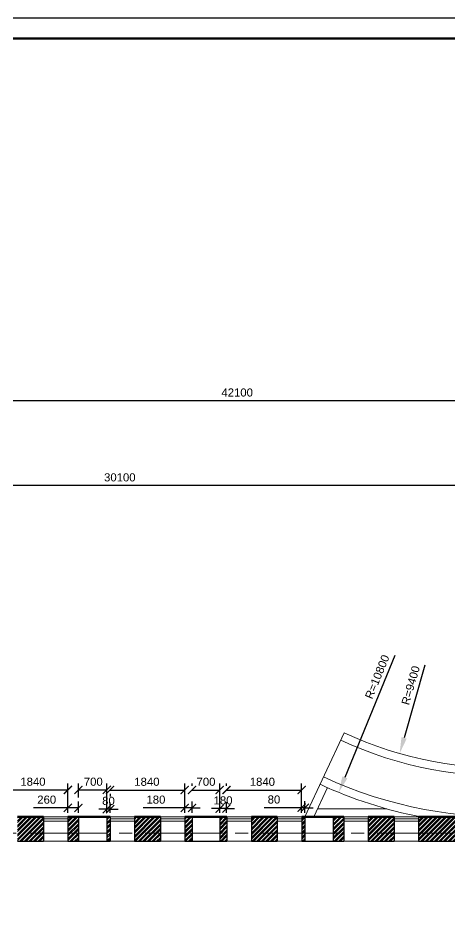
# Model space of a CAD drawing. Header units: millimetres. Extents: x -273 to 3634, y 3015 to 4572.
# Drawn here: x 2249.1 to 2355.4, y 3978 to 4203.3 of the extents above; entities that cross this region are included whole.
import ezdxf

# ---------------------------------------------------------------- set-up
doc = ezdxf.new("R2010")
doc.units = ezdxf.units.MM
doc.linetypes.add('CENTER2', pattern=[28.575, 19.05, -3.175, 3.175, -3.175])
doc.layers.add('@', color=250, linetype='Continuous', lineweight=60)
doc.styles.get("Standard").update_dxf_attribs({"font": 'arial.ttf', "height": 2})
doc.dimstyles.new('ISO-25', dxfattribs={"dimtxt": 2, "dimasz": 2, "dimexe": 1.6, "dimexo": 1, "dimgap": 1, "dimtad": 1, "dimdsep": 46, "dimtxsty": 'Standard', "dimblk": 'ARCHTICK', "dimcen": 2, "dimadec": 0, "dimazin": 0, "dimtfac": 1, "dimtmove": 0, "dimatfit": 3, "dimfxl": 1, "dimarcsym": 0})
pattern_1 = [(45, (886.1024, 3331.3388), (-0.561266, 0.561266), []), (45, (886.1024, 3331.7357), (-0.561266, 0.561266), [])]

# ---------------------------------------------------------------- blocks, each defined once
blk = doc.blocks.new('*D324')
at = {"layer": '@', "color": 0, "lineweight": -2, "transparency": 16777216}
for start, end in [(58.4925, 71.985), (0, 45), (333.015, 346.5075)]:
    blk.add_arc((2547.35, 3942.31), 8.51, start, end, dxfattribs=at)
at = {"layer": '@', "color": 0, "lineweight": 15, "transparency": 16777216}
for points in [[(2552, 3949.83), (2551.59, 3949.31), (2553.37, 3948.33)], [(2555.3, 3940.37), (2555.96, 3940.29), (2555.86, 3942.31)]]:
    blk.add_solid(points, dxfattribs=at)
at = {"layer": 'Defpoints', "color": 0, "lineweight": 15, "transparency": 16777216}
for p in [(2663.21, 4058.17), (2554.72, 3946.57), (2076.36, 3942.31), (2547.35, 3942.31), (2660.51, 3942.31)]:
    blk.add_point(p, dxfattribs=at)
at = {"layer": '@', "color": 0, "lineweight": 15, "transparency": 16777216, "insert": (2557.17, 3946.1), "char_height": 2, "attachment_point": 5, "rotation": 291.0988}
blk.add_mtext('45°', dxfattribs=at)
blk = doc.blocks.new('*D394')
at = {"layer": '@', "color": 0, "lineweight": -2, "transparency": 16777216}
blk.add_line((2349.34, 4043.74), (2344.19, 4025.81), dxfattribs=at)
at = {"layer": '@', "color": 0, "lineweight": 15, "transparency": 16777216}
blk.add_solid([(2343.55, 4025.99), (2344.83, 4025.63), (2343.09, 4021.97)], dxfattribs=at)
at = {"layer": 'Defpoints', "color": 0, "lineweight": 15, "transparency": 16777216}
for p in [(2369.03, 4112.31), (2343.09, 4021.97)]:
    blk.add_point(p, dxfattribs=at)
at = {"layer": '@', "color": 0, "lineweight": 15, "transparency": 16777216, "insert": (2345.81, 4038.77), "char_height": 2, "attachment_point": 5, "rotation": 73.9796}
blk.add_mtext('R=9400', dxfattribs=at)
blk = doc.blocks.new('*D395')
at = {"layer": '@', "color": 0, "lineweight": -2, "transparency": 16777216}
blk.add_line((2341.92, 4046.16), (2329.6, 4016.08), dxfattribs=at)
at = {"layer": '@', "color": 0, "lineweight": 15, "transparency": 16777216}
blk.add_solid([(2328.98, 4016.33), (2330.21, 4015.83), (2328.08, 4012.38)], dxfattribs=at)
at = {"layer": 'Defpoints', "color": 0, "lineweight": 15, "transparency": 16777216}
for p in [(2369.03, 4112.31), (2328.08, 4012.38)]:
    blk.add_point(p, dxfattribs=at)
at = {"layer": '@', "color": 0, "lineweight": 15, "transparency": 16777216, "insert": (2337.57, 4040.88), "char_height": 2, "attachment_point": 5, "rotation": 67.718}
blk.add_mtext('R=10800', dxfattribs=at)
blk = doc.blocks.new('_ArchTick')
at = {"color": 0, "linetype": 'ByBlock', "lineweight": 15, "const_width": 0.15}
blk.add_lwpolyline([(-0.5, -0.5), (0.5, 0.5)], dxfattribs=at)
blk = doc.blocks.new('*D396')
at = {"layer": '@', "color": 0, "lineweight": -2, "transparency": 16777216}
for p, q in [((2242.95, 4007.31), (2242.95, 4014.58)), ((2242.95, 4012.98), (2261.35, 4012.98)), ((2261.35, 4007.31), (2261.35, 4014.58))]:
    blk.add_line(p, q, dxfattribs=at)
at = {"layer": 'Defpoints', "color": 0, "lineweight": 15, "transparency": 16777216}
for p in [(2261.35, 4012.98), (2242.95, 4006.31), (2261.35, 4006.31)]:
    blk.add_point(p, dxfattribs=at)
at = {"layer": '@', "color": 0, "lineweight": -2, "transparency": 16777216, "xscale": 2, "yscale": 2, "zscale": 2, "rotation": 180}
blk.add_blockref('_ArchTick', (2242.95, 4012.98), dxfattribs=at)
at = {"layer": '@', "color": 0, "lineweight": -2, "transparency": 16777216, "xscale": 2, "yscale": 2, "zscale": 2}
blk.add_blockref('_ArchTick', (2261.35, 4012.98), dxfattribs=at)
at = {"layer": '@', "color": 0, "lineweight": 15, "transparency": 16777216, "insert": (2252.74, 4015), "char_height": 2, "attachment_point": 5}
blk.add_mtext('1840', dxfattribs=at)
blk = doc.blocks.new('*D397')
at = {"layer": '@', "color": 0, "lineweight": -2, "transparency": 16777216}
for p, q in [((2261.35, 4008.55), (2252.91, 4008.55)), ((2261.35, 4008.31), (2261.35, 4010.15)), ((2263.95, 4008.55), (2261.35, 4008.55)), ((2263.95, 4007.31), (2263.95, 4010.15))]:
    blk.add_line(p, q, dxfattribs=at)
at = {"layer": 'Defpoints', "color": 0, "lineweight": 15, "transparency": 16777216}
for p in [(2261.35, 4008.55), (2261.35, 4007.31), (2263.95, 4006.31)]:
    blk.add_point(p, dxfattribs=at)
at = {"layer": '@', "color": 0, "lineweight": -2, "transparency": 16777216, "xscale": 2, "yscale": 2, "zscale": 2, "rotation": 180}
blk.add_blockref('_ArchTick', (2261.35, 4008.55), dxfattribs=at)
at = {"layer": '@', "color": 0, "lineweight": -2, "transparency": 16777216, "xscale": 2, "yscale": 2, "zscale": 2}
blk.add_blockref('_ArchTick', (2263.95, 4008.55), dxfattribs=at)
at = {"layer": '@', "color": 0, "lineweight": 15, "transparency": 16777216, "insert": (2256.13, 4010.57), "char_height": 2, "attachment_point": 5}
blk.add_mtext('260', dxfattribs=at)
blk = doc.blocks.new('*D398')
at = {"layer": '@', "color": 0, "lineweight": -2, "transparency": 16777216}
for p, q in [((2263.95, 4011.15), (2263.95, 4014.58)), ((2263.95, 4012.98), (2270.95, 4012.98)), ((2270.95, 4007.31), (2270.95, 4014.58))]:
    blk.add_line(p, q, dxfattribs=at)
at = {"layer": 'Defpoints', "color": 0, "lineweight": 15, "transparency": 16777216}
for p in [(2270.95, 4012.98), (2263.95, 4010.15), (2270.95, 4006.31)]:
    blk.add_point(p, dxfattribs=at)
at = {"layer": '@', "color": 0, "lineweight": -2, "transparency": 16777216, "xscale": 2, "yscale": 2, "zscale": 2, "rotation": 180}
blk.add_blockref('_ArchTick', (2263.95, 4012.98), dxfattribs=at)
at = {"layer": '@', "color": 0, "lineweight": -2, "transparency": 16777216, "xscale": 2, "yscale": 2, "zscale": 2}
blk.add_blockref('_ArchTick', (2270.95, 4012.98), dxfattribs=at)
at = {"layer": '@', "color": 0, "lineweight": 15, "transparency": 16777216, "insert": (2267.6, 4015), "char_height": 2, "attachment_point": 5}
blk.add_mtext('700', dxfattribs=at)
blk = doc.blocks.new('*D399')
at = {"layer": '@', "color": 0, "lineweight": -2, "transparency": 16777216}
for p, q in [((2270.95, 4008.25), (2268.95, 4008.25)), ((2270.95, 4007.31), (2270.95, 4009.85)), ((2271.75, 4008.25), (2270.95, 4008.25)), ((2271.75, 4007.31), (2271.75, 4009.85)), ((2271.75, 4008.25), (2273.75, 4008.25))]:
    blk.add_line(p, q, dxfattribs=at)
at = {"layer": 'Defpoints', "color": 0, "lineweight": 15, "transparency": 16777216}
for p in [(2270.95, 4008.25), (2270.95, 4006.31), (2271.75, 4006.31)]:
    blk.add_point(p, dxfattribs=at)
at = {"layer": '@', "color": 0, "lineweight": -2, "transparency": 16777216, "xscale": 2, "yscale": 2, "zscale": 2}
blk.add_blockref('_ArchTick', (2270.95, 4008.25), dxfattribs=at)
at = {"layer": '@', "color": 0, "lineweight": -2, "transparency": 16777216, "xscale": 2, "yscale": 2, "zscale": 2, "rotation": 180}
blk.add_blockref('_ArchTick', (2271.75, 4008.25), dxfattribs=at)
at = {"layer": '@', "color": 0, "lineweight": 15, "transparency": 16777216, "insert": (2271.35, 4010.27), "char_height": 2, "attachment_point": 5}
blk.add_mtext('80', dxfattribs=at)
blk = doc.blocks.new('*D400')
at = {"layer": '@', "color": 0, "lineweight": -2, "transparency": 16777216}
for p, q in [((2271.75, 4012.96), (2290.15, 4012.96)), ((2290.15, 4007.31), (2290.15, 4014.56)), ((2271.75, 4011.98), (2271.75, 4011.36))]:
    blk.add_line(p, q, dxfattribs=at)
at = {"layer": 'Defpoints', "color": 0, "lineweight": 15, "transparency": 16777216}
for p in [(2271.75, 4012.98), (2290.15, 4012.96), (2290.15, 4006.31)]:
    blk.add_point(p, dxfattribs=at)
at = {"layer": '@', "color": 0, "lineweight": -2, "transparency": 16777216, "xscale": 2, "yscale": 2, "zscale": 2, "rotation": 180}
blk.add_blockref('_ArchTick', (2271.75, 4012.96), dxfattribs=at)
at = {"layer": '@', "color": 0, "lineweight": -2, "transparency": 16777216, "xscale": 2, "yscale": 2, "zscale": 2}
blk.add_blockref('_ArchTick', (2290.15, 4012.96), dxfattribs=at)
at = {"layer": '@', "color": 0, "lineweight": 15, "transparency": 16777216, "insert": (2280.82, 4014.98), "char_height": 2, "attachment_point": 5}
blk.add_mtext('1840', dxfattribs=at)
blk = doc.blocks.new('*D401')
at = {"layer": '@', "color": 0, "lineweight": -2, "transparency": 16777216}
for p, q in [((2290.15, 4008.55), (2279.93, 4008.55)), ((2290.15, 4008.31), (2290.15, 4010.15)), ((2291.95, 4008.55), (2290.15, 4008.55)), ((2291.95, 4007.31), (2291.95, 4010.15)), ((2291.95, 4008.55), (2293.95, 4008.55))]:
    blk.add_line(p, q, dxfattribs=at)
at = {"layer": 'Defpoints', "color": 0, "lineweight": 15, "transparency": 16777216}
for p in [(2290.15, 4008.55), (2290.15, 4007.31), (2291.95, 4006.31)]:
    blk.add_point(p, dxfattribs=at)
at = {"layer": '@', "color": 0, "lineweight": -2, "transparency": 16777216, "xscale": 2, "yscale": 2, "zscale": 2}
blk.add_blockref('_ArchTick', (2290.15, 4008.55), dxfattribs=at)
at = {"layer": '@', "color": 0, "lineweight": -2, "transparency": 16777216, "xscale": 2, "yscale": 2, "zscale": 2, "rotation": 180}
blk.add_blockref('_ArchTick', (2291.95, 4008.55), dxfattribs=at)
at = {"layer": '@', "color": 0, "lineweight": 15, "transparency": 16777216, "insert": (2283.04, 4010.57), "char_height": 2, "attachment_point": 5}
blk.add_mtext('180', dxfattribs=at)
blk = doc.blocks.new('*D402')
at = {"layer": '@', "color": 0, "lineweight": -2, "transparency": 16777216}
for p, q in [((2291.95, 4013.96), (2291.95, 4014.56)), ((2291.95, 4012.96), (2298.75, 4012.96)), ((2298.75, 4007.31), (2298.75, 4014.56))]:
    blk.add_line(p, q, dxfattribs=at)
at = {"layer": 'Defpoints', "color": 0, "lineweight": 15, "transparency": 16777216}
for p in [(2291.95, 4012.96), (2298.75, 4012.96), (2298.75, 4006.31)]:
    blk.add_point(p, dxfattribs=at)
at = {"layer": '@', "color": 0, "lineweight": -2, "transparency": 16777216, "xscale": 2, "yscale": 2, "zscale": 2, "rotation": 180}
blk.add_blockref('_ArchTick', (2291.95, 4012.96), dxfattribs=at)
at = {"layer": '@', "color": 0, "lineweight": -2, "transparency": 16777216, "xscale": 2, "yscale": 2, "zscale": 2}
blk.add_blockref('_ArchTick', (2298.75, 4012.96), dxfattribs=at)
at = {"layer": '@', "color": 0, "lineweight": 15, "transparency": 16777216, "insert": (2295.38, 4014.98), "char_height": 2, "attachment_point": 5}
blk.add_mtext('700', dxfattribs=at)
blk = doc.blocks.new('*D403')
at = {"layer": '@', "color": 0, "lineweight": -2, "transparency": 16777216}
for p, q in [((2298.75, 4008.37), (2296.75, 4008.37)), ((2298.75, 4008.31), (2298.75, 4009.97)), ((2300.43, 4008.37), (2298.75, 4008.37)), ((2300.43, 4007.31), (2300.43, 4009.97)), ((2300.43, 4008.37), (2302.43, 4008.37))]:
    blk.add_line(p, q, dxfattribs=at)
at = {"layer": 'Defpoints', "color": 0, "lineweight": 15, "transparency": 16777216}
for p in [(2298.75, 4008.37), (2298.75, 4007.31), (2300.43, 4006.31)]:
    blk.add_point(p, dxfattribs=at)
at = {"layer": '@', "color": 0, "lineweight": -2, "transparency": 16777216, "xscale": 2, "yscale": 2, "zscale": 2}
blk.add_blockref('_ArchTick', (2298.75, 4008.37), dxfattribs=at)
at = {"layer": '@', "color": 0, "lineweight": -2, "transparency": 16777216, "xscale": 2, "yscale": 2, "zscale": 2, "rotation": 180}
blk.add_blockref('_ArchTick', (2300.43, 4008.37), dxfattribs=at)
at = {"layer": '@', "color": 0, "lineweight": 15, "transparency": 16777216, "insert": (2299.59, 4010.39), "char_height": 2, "attachment_point": 5}
blk.add_mtext('180', dxfattribs=at)
blk = doc.blocks.new('*D404')
at = {"layer": '@', "color": 0, "lineweight": -2, "transparency": 16777216}
for p, q in [((2300.43, 4013.96), (2300.43, 4014.56)), ((2300.43, 4012.96), (2318.95, 4012.96)), ((2318.95, 4007.31), (2318.95, 4014.56))]:
    blk.add_line(p, q, dxfattribs=at)
at = {"layer": 'Defpoints', "color": 0, "lineweight": 15, "transparency": 16777216}
for p in [(2300.43, 4012.96), (2318.95, 4012.96), (2318.95, 4006.31)]:
    blk.add_point(p, dxfattribs=at)
at = {"layer": '@', "color": 0, "lineweight": -2, "transparency": 16777216, "xscale": 2, "yscale": 2, "zscale": 2, "rotation": 180}
blk.add_blockref('_ArchTick', (2300.43, 4012.96), dxfattribs=at)
at = {"layer": '@', "color": 0, "lineweight": -2, "transparency": 16777216, "xscale": 2, "yscale": 2, "zscale": 2}
blk.add_blockref('_ArchTick', (2318.95, 4012.96), dxfattribs=at)
at = {"layer": '@', "color": 0, "lineweight": 15, "transparency": 16777216, "insert": (2309.27, 4014.98), "char_height": 2, "attachment_point": 5}
blk.add_mtext('1840', dxfattribs=at)
blk = doc.blocks.new('*D405')
at = {"layer": '@', "color": 0, "lineweight": -2, "transparency": 16777216}
for p, q in [((2318.95, 4008.59), (2309.7, 4008.59)), ((2318.95, 4008.31), (2318.95, 4010.19)), ((2319.75, 4008.59), (2318.95, 4008.59)), ((2319.75, 4007.31), (2319.75, 4010.19)), ((2319.75, 4008.59), (2321.75, 4008.59))]:
    blk.add_line(p, q, dxfattribs=at)
at = {"layer": 'Defpoints', "color": 0, "lineweight": 15, "transparency": 16777216}
for p in [(2318.95, 4008.59), (2318.95, 4007.31), (2319.75, 4006.31)]:
    blk.add_point(p, dxfattribs=at)
at = {"layer": '@', "color": 0, "lineweight": -2, "transparency": 16777216, "xscale": 2, "yscale": 2, "zscale": 2}
blk.add_blockref('_ArchTick', (2318.95, 4008.59), dxfattribs=at)
at = {"layer": '@', "color": 0, "lineweight": -2, "transparency": 16777216, "xscale": 2, "yscale": 2, "zscale": 2, "rotation": 180}
blk.add_blockref('_ArchTick', (2319.75, 4008.59), dxfattribs=at)
at = {"layer": '@', "color": 0, "lineweight": 15, "transparency": 16777216, "insert": (2312.13, 4010.61), "char_height": 2, "attachment_point": 5}
blk.add_mtext('80', dxfattribs=at)
blk = doc.blocks.new('*D421')
at = {"layer": '@', "color": 0, "lineweight": -2, "transparency": 16777216}
for p, q in [((2144.35, 4089.04), (2144.35, 4089.64)), ((2445.15, 4050.56), (2445.15, 4089.64)), ((2445.15, 4088.04), (2144.35, 4088.04))]:
    blk.add_line(p, q, dxfattribs=at)
at = {"layer": 'Defpoints', "color": 0, "lineweight": 15, "transparency": 16777216}
for p in [(2144.35, 4088.04), (2144.35, 4088.04), (2445.15, 4049.56)]:
    blk.add_point(p, dxfattribs=at)
at = {"layer": '@', "color": 0, "lineweight": -2, "transparency": 16777216, "xscale": 2, "yscale": 2, "zscale": 2, "rotation": 180}
blk.add_blockref('_ArchTick', (2144.35, 4088.04), dxfattribs=at)
at = {"layer": '@', "color": 0, "lineweight": -2, "transparency": 16777216, "xscale": 2, "yscale": 2, "zscale": 2}
blk.add_blockref('_ArchTick', (2445.15, 4088.04), dxfattribs=at)
at = {"layer": '@', "color": 0, "lineweight": 15, "transparency": 16777216, "insert": (2274.15, 4090.06), "char_height": 2, "attachment_point": 5}
blk.add_mtext('30100', dxfattribs=at)
blk = doc.blocks.new('*D422')
at = {"layer": '@', "color": 0, "lineweight": -2, "transparency": 16777216}
for p, q in [((2084.35, 4090.64), (2084.35, 4110.57)), ((2505.35, 4110.3), (2505.35, 4107.37)), ((2505.35, 4108.97), (2084.35, 4108.97))]:
    blk.add_line(p, q, dxfattribs=at)
at = {"layer": 'Defpoints', "color": 0, "lineweight": 15, "transparency": 16777216}
for p in [(2505.35, 4111.3), (2084.35, 4108.97), (2084.35, 4089.64)]:
    blk.add_point(p, dxfattribs=at)
at = {"layer": '@', "color": 0, "lineweight": -2, "transparency": 16777216, "xscale": 2, "yscale": 2, "zscale": 2, "rotation": 180}
blk.add_blockref('_ArchTick', (2084.35, 4108.97), dxfattribs=at)
at = {"layer": '@', "color": 0, "lineweight": -2, "transparency": 16777216, "xscale": 2, "yscale": 2, "zscale": 2}
blk.add_blockref('_ArchTick', (2505.35, 4108.97), dxfattribs=at)
at = {"layer": '@', "color": 0, "lineweight": 15, "transparency": 16777216, "insert": (2303.06, 4110.99), "char_height": 2, "attachment_point": 5}
blk.add_mtext('42100', dxfattribs=at)

msp = doc.modelspace()

# ---------------------------------------------------------------- hatches: boundary and pattern name
at = {"layer": '@', "lineweight": 15}
h = msp.add_hatch(dxfattribs=at)
h.set_pattern_fill('STEEL', color=0, scale=0.25, style=0)
h.set_pattern_definition(pattern_1)
h.paths.add_polyline_path([(2221.455, 4006.314), (2221.455, 4002.314), (2226.555, 4002.314), (2226.555, 4006.314)])
h.paths.add_polyline_path([(2226.555, 4000.314), (2226.555, 4002.314), (2221.455, 4002.314), (2221.455, 4000.314)])
h.paths.add_polyline_path([(2248.955, 4006.314), (2248.955, 4002.314), (2255.355, 4002.314), (2255.355, 4006.314)])
h.paths.add_polyline_path([(2255.355, 4000.314), (2255.355, 4002.314), (2248.955, 4002.314), (2248.955, 4000.314)])
h.paths.add_polyline_path([(2277.755, 4006.314), (2277.755, 4002.314), (2284.155, 4002.314), (2284.155, 4006.314)])
h.paths.add_polyline_path([(2277.755, 4002.314), (2277.755, 4000.314), (2284.155, 4000.314), (2284.155, 4002.314)])
h = msp.add_hatch(dxfattribs=at)
h.set_pattern_fill('STEEL', color=0, scale=0.25, style=0)
h.set_pattern_definition(pattern_1)
h.paths.add_polyline_path([(2263.955, 4006.314), (2261.355, 4006.314), (2261.355, 4002.314), (2263.955, 4002.314)])
h.paths.add_polyline_path([(2263.955, 4000.314), (2263.955, 4002.314), (2261.355, 4002.314), (2261.355, 4000.314)])
h.paths.add_polyline_path([(2270.955, 4002.314), (2271.755, 4002.314), (2271.755, 4006.314), (2270.955, 4006.314)])
h.paths.add_polyline_path([(2270.955, 4000.314), (2271.755, 4000.314), (2271.755, 4002.314), (2270.955, 4002.314)])
h = msp.add_hatch(dxfattribs=at)
h.set_pattern_fill('STEEL', color=0, scale=0.25, style=0)
h.set_pattern_definition(pattern_1)
h.paths.add_polyline_path([(2291.955, 4006.314), (2290.155, 4006.314), (2290.155, 4002.314), (2291.955, 4002.314)])
h.paths.add_polyline_path([(2291.955, 4002.314), (2290.155, 4002.314), (2290.155, 4000.314), (2291.955, 4000.314)])
h.paths.add_polyline_path([(2298.755, 4002.314), (2300.555, 4002.314), (2300.555, 4006.314), (2298.755, 4006.314)])
h.paths.add_polyline_path([(2300.555, 4002.314), (2298.755, 4002.314), (2298.755, 4000.314), (2300.555, 4000.314)])
h.paths.add_polyline_path([(2318.955, 4002.314), (2319.755, 4002.314), (2319.755, 4006.314), (2318.955, 4006.314)])
h.paths.add_polyline_path([(2318.955, 4000.314), (2319.755, 4000.314), (2319.755, 4002.314), (2318.955, 4002.314)])
h.paths.add_polyline_path([(2329.355, 4006.314), (2326.755, 4006.314), (2326.755, 4002.314), (2329.355, 4002.314)])
h.paths.add_polyline_path([(2326.755, 4002.314), (2326.755, 4000.314), (2329.355, 4000.314), (2329.355, 4002.314)])
h = msp.add_hatch(dxfattribs=at)
h.set_pattern_fill('STEEL', color=0, scale=0.25, style=0)
h.set_pattern_definition(pattern_1)
h.paths.add_polyline_path([(2306.555, 4006.314), (2306.555, 4002.314), (2312.955, 4002.314), (2312.955, 4006.314)])
h.paths.add_polyline_path([(2312.955, 4000.314), (2312.955, 4002.314), (2306.555, 4002.314), (2306.555, 4000.314)])
h.paths.add_polyline_path([(2335.355, 4006.314), (2335.355, 4002.314), (2341.755, 4002.314), (2341.755, 4006.314)])
h.paths.add_polyline_path([(2341.755, 4000.314), (2341.755, 4002.314), (2335.355, 4002.314), (2335.355, 4000.314)])
h = msp.add_hatch(dxfattribs=at)
h.set_pattern_fill('STEEL', color=0, scale=0.25, style=0)
h.set_pattern_definition(pattern_1)
h.paths.add_polyline_path([(2358.155, 4002.314), (2358.155, 4006.314), (2347.755, 4006.314), (2347.755, 4002.314)])
h.paths.add_polyline_path([(2347.755, 4002.314), (2347.755, 4000.314), (2358.155, 4000.314), (2358.155, 4002.314)])
h.paths.add_polyline_path([(2364.155, 4006.314), (2364.155, 4002.314), (2376.555, 4002.314), (2376.555, 4006.314)])
h.paths.add_polyline_path([(2376.555, 4000.314), (2376.555, 4002.314), (2364.155, 4002.314), (2364.155, 4000.314)])

# ---------------------------------------------------------------- linework, layer by layer
at = {"layer": '@', "color": 0, "lineweight": 30}
for p, q in [((2792.716, 4203.3), (1951.716, 4203.3)), ((2255.355, 4006.314), (2255.355, 4000.314)), ((2261.355, 4006.314), (2261.355, 4000.314)), ((2263.955, 4006.314), (2263.955, 4000.314)), ((2270.955, 4006.314), (2270.955, 4000.314)), ((2271.755, 4006.314), (2271.755, 4000.314)), ((2277.755, 4006.314), (2277.755, 4000.314)), ((2284.155, 4006.314), (2284.155, 4000.314)), ((2290.155, 4006.314), (2290.155, 4000.314)), ((2291.955, 4006.314), (2291.955, 4000.314)), ((2298.755, 4006.314), (2298.755, 4000.314)), ((2300.555, 4006.314), (2300.555, 4000.314)), ((2306.555, 4006.314), (2306.555, 4000.314)), ((2312.955, 4006.314), (2312.955, 4000.314)), ((2318.955, 4006.314), (2318.955, 4000.314)), ((2319.755, 4006.314), (2319.755, 4000.314)), ((2326.755, 4006.314), (2326.755, 4000.314)), ((2329.355, 4006.314), (2329.355, 4000.314)), ((2335.355, 4006.314), (2335.355, 4000.314)), ((2341.755, 4006.314), (2341.755, 4000.314)), ((2347.755, 4006.314), (2347.755, 4000.314)), ((2248.955, 4000.314), (2255.355, 4000.314)), ((2261.355, 4000.314), (2271.755, 4000.314)), ((2277.755, 4000.314), (2284.155, 4000.314)), ((2290.155, 4000.314), (2300.555, 4000.314)), ((2306.555, 4000.314), (2312.955, 4000.314)), ((2318.955, 4000.314), (2329.355, 4000.314)), ((2335.355, 4000.314), (2341.755, 4000.314)), ((2347.755, 4000.314), (2358.155, 4000.314))]:
    msp.add_line(p, q, dxfattribs=at)
at = {"layer": '@', "color": 0, "lineweight": 50}
for p, q in [((1971.716, 4198.3), (2787.716, 4198.3)), ((2248.955, 4006.314), (2255.355, 4006.314)), ((2261.355, 4006.314), (2271.755, 4006.314)), ((2277.755, 4006.314), (2284.155, 4006.314)), ((2290.155, 4006.314), (2300.555, 4006.314)), ((2306.555, 4006.314), (2312.955, 4006.314)), ((2318.955, 4006.314), (2329.355, 4006.314)), ((2335.355, 4006.314), (2341.755, 4006.314)), ((2347.755, 4006.314), (2358.155, 4006.314))]:
    msp.add_line(p, q, dxfattribs=at)
at = {"layer": '@', "color": 0, "lineweight": 15}
for p, q in [((2319.755, 4006.314), (2329.405, 4027.074)), ((2321.961, 4006.314), (2325.325, 4013.552)), ((2322.885, 4008.303), (2339.951, 4008.303)), ((2255.355, 4006.314), (2261.355, 4006.314)), ((2255.355, 4005.814), (2261.355, 4005.814)), ((2271.755, 4006.314), (2277.755, 4006.314)), ((2271.755, 4005.814), (2277.755, 4005.814)), ((2284.155, 4006.314), (2290.155, 4006.314)), ((2284.155, 4005.814), (2290.155, 4005.814)), ((2300.555, 4006.314), (2306.555, 4006.314)), ((2300.555, 4005.814), (2306.555, 4005.814)), ((2312.955, 4006.314), (2318.955, 4006.314)), ((2312.955, 4005.814), (2318.955, 4005.814)), ((2329.355, 4006.314), (2335.355, 4006.314)), ((2329.355, 4005.814), (2335.355, 4005.814)), ((2341.755, 4006.314), (2347.755, 4006.314)), ((2341.755, 4005.814), (2347.755, 4005.814)), ((2255.355, 4005.314), (2261.355, 4005.314)), ((2271.755, 4005.314), (2277.755, 4005.314)), ((2284.155, 4005.314), (2290.155, 4005.314)), ((2300.555, 4005.314), (2306.555, 4005.314)), ((2312.955, 4005.314), (2318.955, 4005.314)), ((2329.355, 4005.314), (2335.355, 4005.314)), ((2341.755, 4005.314), (2347.755, 4005.314)), ((2255.355, 4000.314), (2261.355, 4000.314)), ((2271.755, 4000.314), (2277.755, 4000.314)), ((2284.155, 4000.314), (2290.155, 4000.314)), ((2300.555, 4000.314), (2306.555, 4000.314)), ((2312.955, 4000.314), (2318.955, 4000.314)), ((2329.355, 4000.314), (2335.355, 4000.314)), ((2341.755, 4000.314), (2347.755, 4000.314))]:
    msp.add_line(p, q, dxfattribs=at)
at = {"layer": '@', "color": 0, "linetype": 'CENTER2', "lineweight": 15}
msp.add_line((2080.349, 4002.314), (2509.349, 4002.314), dxfattribs=at)
at = {"layer": '@', "color": 0, "lineweight": 15}
for radius, end in [(94, 301.21625), (96, 301.21625), (106, 301.21625), (108, 258.95633)]:
    msp.add_arc((2369.029, 4112.314), radius, 245.06879, end, dxfattribs=at)

# ---------------------------------------------------------------- dimensions: what is measured, and where the dimension line sits
for base, p1, p2, text, picture, middle in [((2084.349, 4108.965), (2505.349, 4111.298), (2084.349, 4089.642), '42100', '*D422', (2303.058, 4108.965)), ((2144.349, 4088.042), (2445.147, 4049.561), (2144.349, 4088.042), '30100', '*D421', (2274.147, 4088.042)), ((2261.355, 4012.976), (2242.955, 4006.314), (2261.355, 4006.314), '1840', '*D396', (2252.743, 4012.976)), ((2270.955, 4012.976), (2263.955, 4010.15), (2270.955, 4006.314), '700', '*D398', (2267.595, 4012.976)), ((2290.155, 4012.958), (2271.755, 4012.976), (2290.155, 4006.314), '1840', '*D400', (2280.817, 4012.958)), ((2298.755, 4012.962), (2291.955, 4012.958), (2298.755, 4006.314), '700', '*D402', (2295.382, 4012.962)), ((2318.955, 4012.962), (2300.43, 4012.962), (2318.955, 4006.314), '1840', '*D404', (2309.271, 4012.962)), ((2261.355, 4008.55), (2263.955, 4006.314), (2261.355, 4007.314), '260', '*D397', (2256.132, 4008.55)), ((2270.955, 4008.253), (2271.755, 4006.314), (2270.955, 4006.314), '80', '*D399', (2271.355, 4008.253)), ((2290.155, 4008.553), (2291.955, 4006.314), (2290.155, 4007.314), '180', '*D401', (2283.043, 4008.553)), ((2298.755, 4008.371), (2300.43, 4006.314), (2298.755, 4007.314), '180', '*D403', (2299.592, 4008.371)), ((2318.955, 4008.592), (2319.755, 4006.314), (2318.955, 4007.314), '80', '*D405', (2312.132, 4008.592))]:
    dim = msp.add_linear_dim(base=base, p1=p1, p2=p2, text=text, dimstyle='ISO-25', dxfattribs=at)
    dim.commit()
    dim.dimension.update_dxf_attribs({"geometry": picture, "text_midpoint": middle, "dimtype": 160})
for mpoint, text, picture, middle in [((2328.079, 4012.379), 'R=10800', '*D395', (2339.443, 4040.112)), ((2343.087, 4021.965), 'R=9400', '*D394', (2347.751, 4038.21))]:
    dim = msp.add_radius_dim(center=(2369.029, 4112.314), mpoint=mpoint, text=text, dimstyle='ISO-25', override={"dimasz": 4, "dimsah": 1}, dxfattribs=at)
    dim.commit()
    dim.dimension.update_dxf_attribs({"geometry": picture, "text_midpoint": middle, "dimtype": 164})
dim = msp.add_angular_dim_2l(base=(2554.722, 3946.571), line1=((2076.359, 3942.314), (2660.506, 3942.314)), line2=((2547.349, 3942.314), (2663.207, 4058.172)), dimstyle='ISO-25', override={"dimsah": 1}, dxfattribs=at)
dim.commit()
dim.dimension.update_dxf_attribs({"geometry": '*D324', "text_midpoint": (2555.291, 3945.379), "dimtype": 162})

doc.saveas('drawing.dxf')
